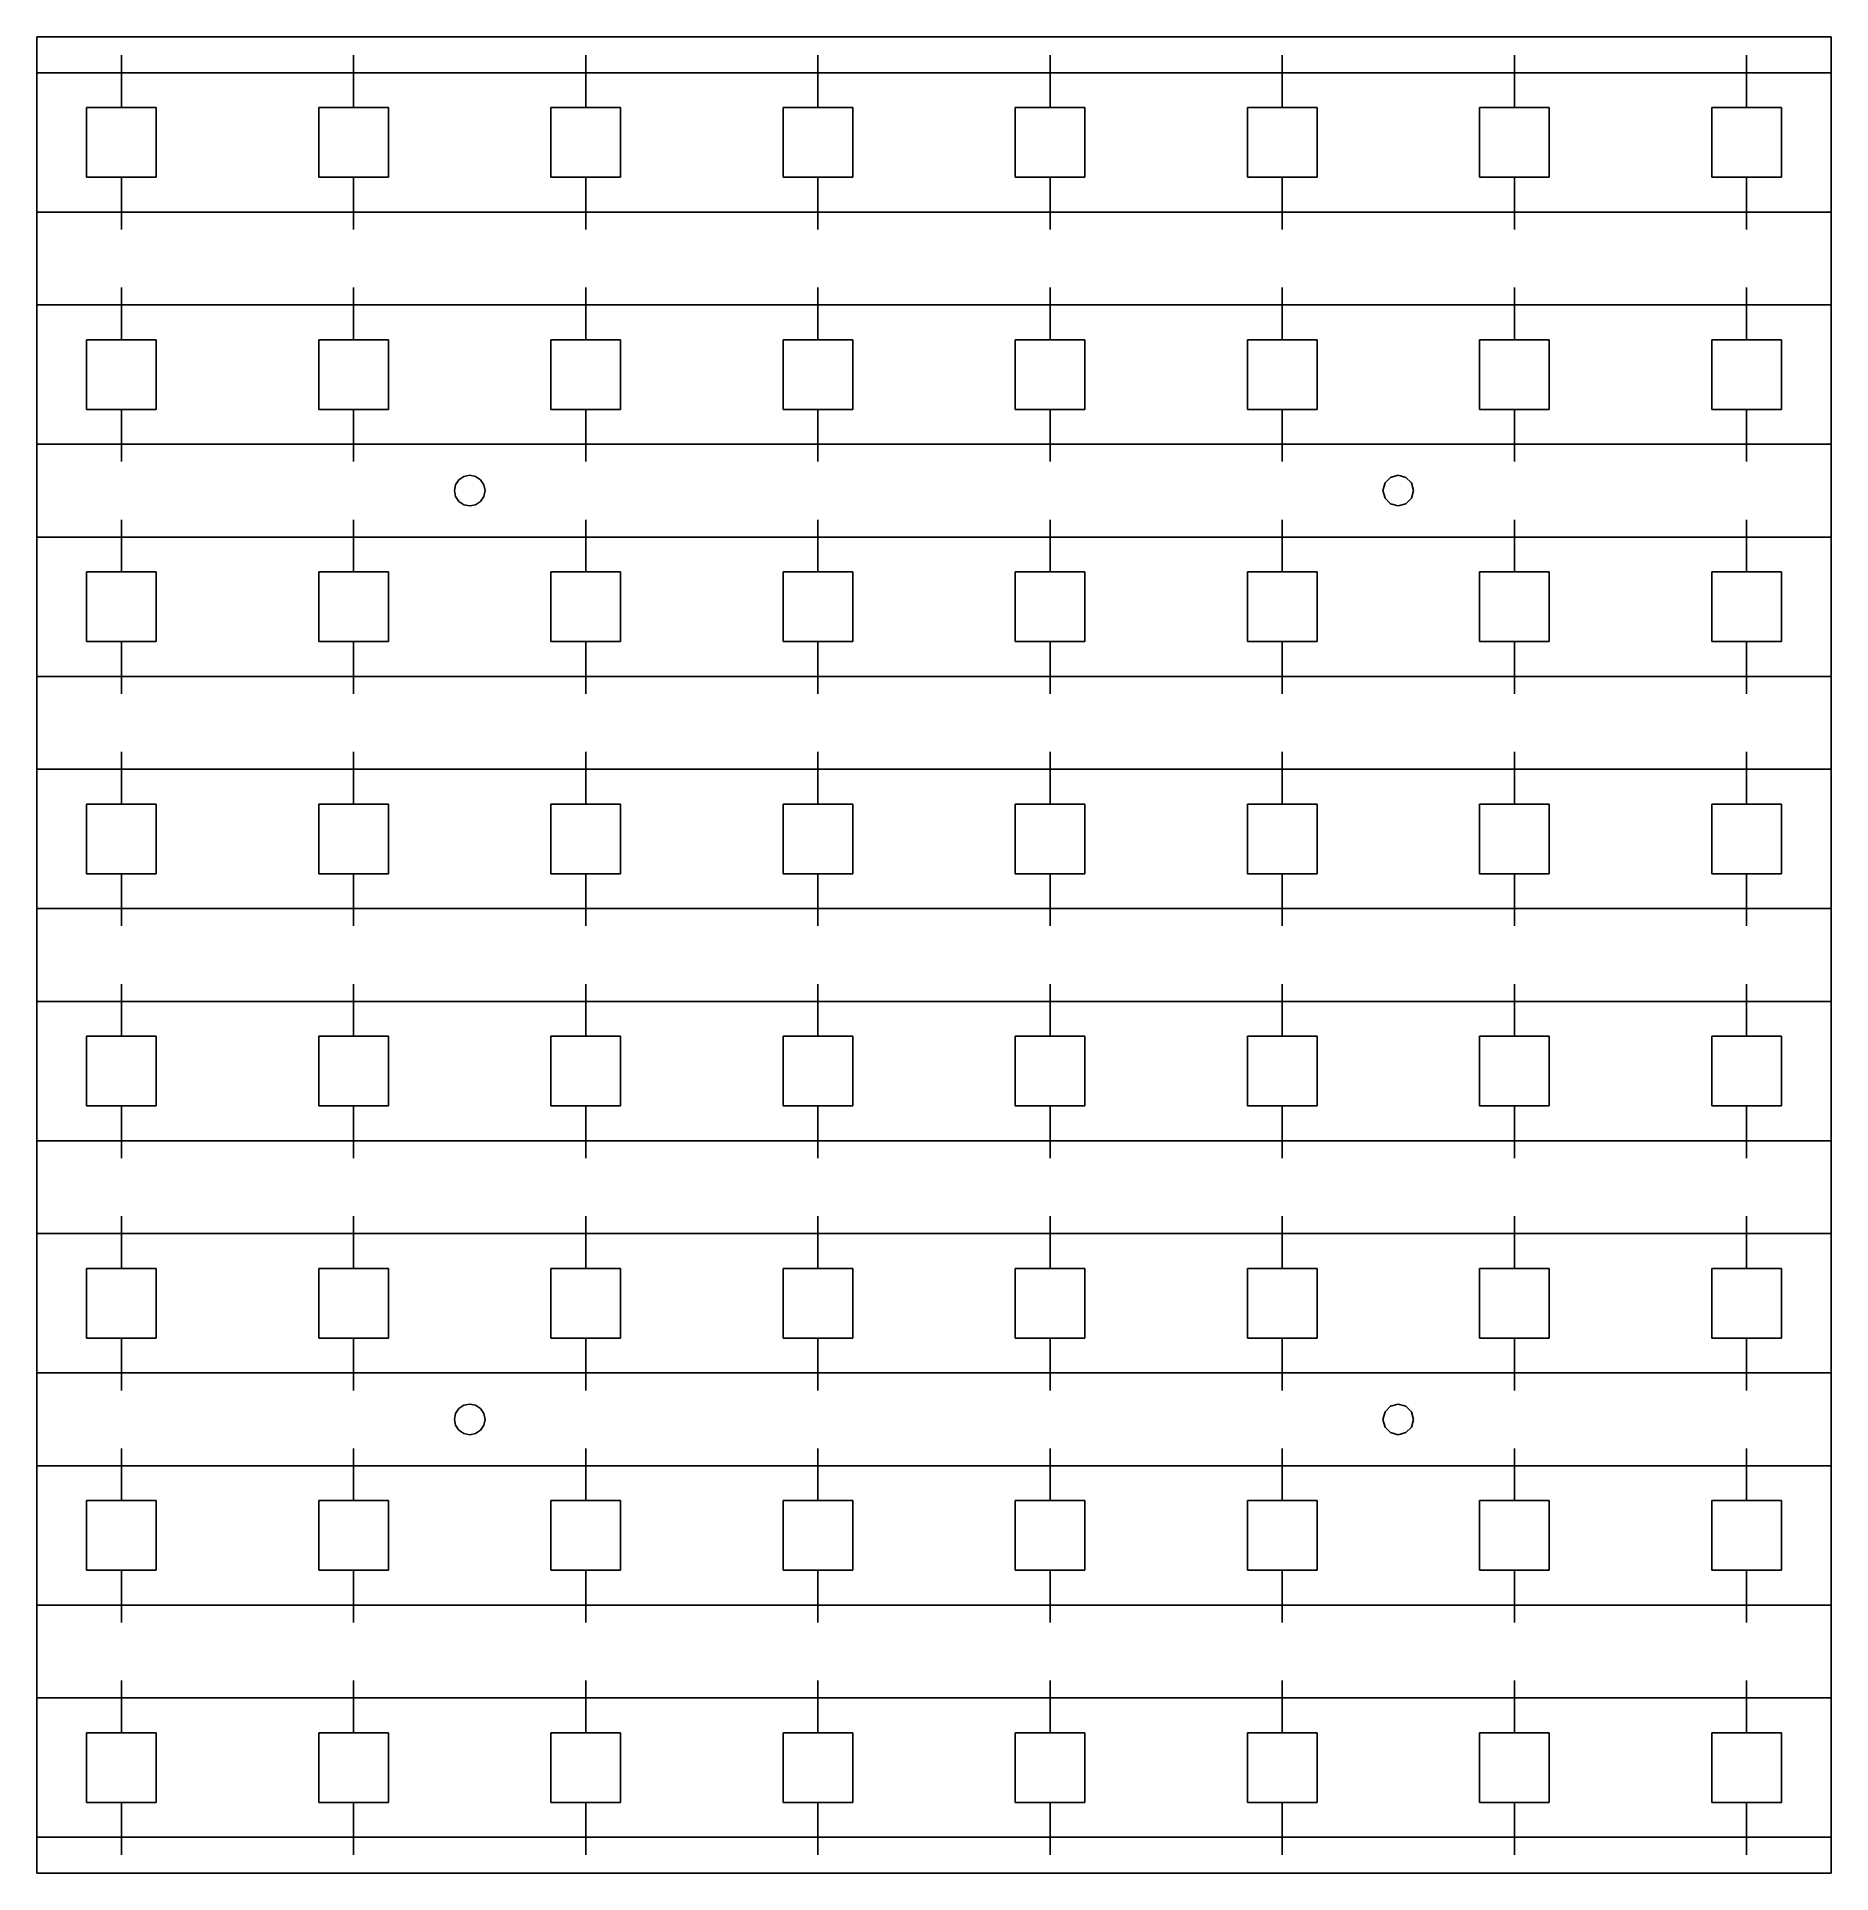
# Model space of a CAD drawing. Extents: x 19 to 148, y 149 to 281.
import ezdxf

# ---------------------------------------------------------------- set-up
doc = ezdxf.new("R2010")
doc.units = 0

msp = doc.modelspace()

# ---------------------------------------------------------------- linework, layer by layer
at = {"layer": 'MODELSKETCH_VISIBLE'}
for p, q in [((18.80029, 280.70671), (147.633689, 280.70671)), ((18.80029, 280.70671), (18.80029, 148.874525)), ((147.633689, 280.70671), (147.633689, 148.874525)), ((24.883846, 275.623541), (24.883846, 279.373476)), ((41.550458, 275.623541), (41.550458, 279.373476)), ((58.217018, 275.623541), (58.217018, 279.373476)), ((74.883656, 275.623541), (74.883656, 279.373476)), ((91.550322, 275.623541), (91.550322, 279.373476)), ((108.216961, 275.623541), (108.216961, 279.373476)), ((124.88352, 275.623541), (124.88352, 279.373476)), ((141.550132, 275.623541), (141.550132, 279.373476)), ((18.80029, 278.123321), (147.633689, 278.123321)), ((22.383802, 275.623541), (22.383802, 270.623451)), ((22.383802, 275.623541), (27.383626, 275.623541)), ((27.383626, 275.623541), (27.383626, 270.623451)), ((39.050414, 275.623541), (44.050503, 275.623541)), ((39.050414, 275.623541), (39.050414, 270.623451)), ((44.050503, 275.623541), (44.050503, 270.623451)), ((55.717026, 275.623541), (60.71701, 275.623541)), ((55.717026, 275.623541), (55.717026, 270.623451)), ((60.71701, 275.623541), (60.71701, 270.623451)), ((72.383665, 275.623541), (77.383675, 275.623541)), ((72.383665, 275.623541), (72.383665, 270.623451)), ((77.383675, 275.623541), (77.383675, 270.623451)), ((89.050303, 275.623541), (94.050314, 275.623541)), ((89.050303, 275.623541), (89.050303, 270.623451)), ((94.050314, 275.623541), (94.050314, 270.623451)), ((105.716969, 275.623541), (110.716952, 275.623541)), ((105.716969, 275.623541), (105.716969, 270.623451)), ((110.716952, 275.623541), (110.716952, 270.623451)), ((122.383475, 275.623541), (122.383475, 270.623451)), ((122.383475, 275.623541), (127.383565, 275.623541)), ((127.383565, 275.623541), (127.383565, 270.623451)), ((139.050352, 275.623541), (139.050352, 270.623451)), ((139.050352, 275.623541), (144.050177, 275.623541)), ((144.050177, 275.623541), (144.050177, 270.623451)), ((22.383802, 270.623451), (27.383626, 270.623451)), ((24.883846, 270.623451), (24.883846, 266.873516)), ((39.050414, 270.623451), (44.050503, 270.623451)), ((41.550458, 270.623451), (41.550458, 266.873516)), ((55.717026, 270.623451), (60.71701, 270.623451)), ((58.217018, 270.623451), (58.217018, 266.873516)), ((72.383665, 270.623451), (77.383675, 270.623451)), ((74.883656, 270.623451), (74.883656, 266.873516)), ((89.050303, 270.623451), (94.050314, 270.623451)), ((91.550322, 270.623451), (91.550322, 266.873516)), ((105.716969, 270.623451), (110.716952, 270.623451)), ((108.216961, 270.623451), (108.216961, 266.873516)), ((122.383475, 270.623451), (127.383565, 270.623451)), ((124.88352, 270.623451), (124.88352, 266.873516)), ((139.050352, 270.623451), (144.050177, 270.623451)), ((141.550132, 270.623451), (141.550132, 266.873516)), ((18.80029, 268.123406), (147.633689, 268.123406)), ((24.883846, 258.956663), (24.883846, 262.706863)), ((41.550458, 258.956663), (41.550458, 262.706863)), ((58.217018, 258.956663), (58.217018, 262.706863)), ((74.883656, 258.956663), (74.883656, 262.706863)), ((91.550322, 258.956663), (91.550322, 262.706863)), ((108.216961, 258.956663), (108.216961, 262.706863)), ((124.88352, 258.956663), (124.88352, 262.706863)), ((141.550132, 258.956663), (141.550132, 262.706863)), ((18.80029, 261.456708), (147.633689, 261.456708)), ((22.383802, 258.956663), (22.383802, 253.956839)), ((22.383802, 258.956663), (27.383626, 258.956663)), ((27.383626, 258.956663), (27.383626, 253.956839)), ((39.050414, 258.956663), (39.050414, 253.956839)), ((39.050414, 258.956663), (44.050503, 258.956663)), ((44.050503, 258.956663), (44.050503, 253.956839)), ((55.717026, 258.956663), (60.71701, 258.956663)), ((55.717026, 258.956663), (55.717026, 253.956839)), ((60.71701, 258.956663), (60.71701, 253.956839)), ((72.383665, 258.956663), (77.383675, 258.956663)), ((72.383665, 258.956663), (72.383665, 253.956839)), ((77.383675, 258.956663), (77.383675, 253.956839)), ((89.050303, 258.956663), (94.050314, 258.956663)), ((89.050303, 258.956663), (89.050303, 253.956839)), ((94.050314, 258.956663), (94.050314, 253.956839)), ((105.716969, 258.956663), (110.716952, 258.956663)), ((105.716969, 258.956663), (105.716969, 253.956839)), ((110.716952, 258.956663), (110.716952, 253.956839)), ((122.383475, 258.956663), (122.383475, 253.956839)), ((122.383475, 258.956663), (127.383565, 258.956663)), ((127.383565, 258.956663), (127.383565, 253.956839)), ((139.050352, 258.956663), (139.050352, 253.956839)), ((139.050352, 258.956663), (144.050177, 258.956663)), ((144.050177, 258.956663), (144.050177, 253.956839)), ((22.383802, 253.956839), (27.383626, 253.956839)), ((24.883846, 253.956839), (24.883846, 250.206904)), ((39.050414, 253.956839), (44.050503, 253.956839)), ((41.550458, 253.956839), (41.550458, 250.206904)), ((55.717026, 253.956839), (60.71701, 253.956839)), ((58.217018, 253.956839), (58.217018, 250.206904)), ((72.383665, 253.956839), (77.383675, 253.956839)), ((74.883656, 253.956839), (74.883656, 250.206904)), ((89.050303, 253.956839), (94.050314, 253.956839)), ((91.550322, 253.956839), (91.550322, 250.206904)), ((105.716969, 253.956839), (110.716952, 253.956839)), ((108.216961, 253.956839), (108.216961, 250.206904)), ((122.383475, 253.956839), (127.383565, 253.956839)), ((124.88352, 253.956839), (124.88352, 250.206904)), ((139.050352, 253.956839), (144.050177, 253.956839)), ((141.550132, 253.956839), (141.550132, 250.206904)), ((18.80029, 251.456794), (147.633689, 251.456794)), ((49.883698, 249.223462), (49.455529, 249.137018)), ((50.311867, 249.137018), (49.883698, 249.223462)), ((116.55028, 249.223462), (116.000281, 249.07609)), ((117.100279, 249.07609), (116.55028, 249.223462)), ((48.870143, 248.551632), (48.7837, 248.123463)), ((48.7837, 248.123463), (48.870143, 247.695294)), ((49.105882, 248.90128), (48.870143, 248.551632)), ((49.455529, 249.137018), (49.105882, 248.90128)), ((50.661515, 248.90128), (50.311867, 249.137018)), ((50.897253, 248.551632), (50.661515, 248.90128)), ((50.983697, 248.123463), (50.897253, 248.551632)), ((50.897253, 247.695294), (50.983697, 248.123463)), ((50.983697, 248.123463), (50.983697, 248.123463)), ((115.597653, 248.673463), (115.450281, 248.123463)), ((115.450281, 248.123463), (115.597653, 247.573464)), ((116.000281, 249.07609), (115.597653, 248.673463)), ((117.502907, 248.673463), (117.100279, 249.07609)), ((117.650278, 248.123463), (117.502907, 248.673463)), ((117.502907, 247.573464), (117.650278, 248.123463)), ((117.650278, 248.123463), (117.650278, 248.123463)), ((48.870143, 247.695294), (49.105882, 247.345647)), ((49.105882, 247.345647), (49.455529, 247.109908)), ((49.455529, 247.109908), (49.883698, 247.023465)), ((49.883698, 247.023465), (50.311867, 247.109908)), ((50.311867, 247.109908), (50.661515, 247.345647)), ((50.661515, 247.345647), (50.897253, 247.695294)), ((115.597653, 247.573464), (116.000281, 247.170837)), ((116.000281, 247.170837), (116.55028, 247.023465)), ((116.55028, 247.023465), (117.100279, 247.170837)), ((117.100279, 247.170837), (117.502907, 247.573464)), ((24.883846, 242.290845), (24.883846, 246.039986)), ((41.550458, 242.290845), (41.550458, 246.039986)), ((58.217018, 242.290845), (58.217018, 246.039986)), ((74.883656, 242.290845), (74.883656, 246.039986)), ((91.550322, 242.290845), (91.550322, 246.039986)), ((108.216961, 242.290845), (108.216961, 246.039986)), ((124.88352, 242.290845), (124.88352, 246.039986)), ((141.550132, 242.290845), (141.550132, 246.039986)), ((18.80029, 244.791154), (147.633689, 244.791154)), ((22.383802, 242.290845), (22.383802, 237.290226)), ((22.383802, 242.290845), (27.383626, 242.290845)), ((27.383626, 242.290845), (27.383626, 237.290226)), ((39.050414, 242.290845), (44.050503, 242.290845)), ((39.050414, 242.290845), (39.050414, 237.290226)), ((44.050503, 242.290845), (44.050503, 237.290226)), ((55.717026, 242.290845), (60.71701, 242.290845)), ((55.717026, 242.290845), (55.717026, 237.290226)), ((60.71701, 242.290845), (60.71701, 237.290226)), ((72.383665, 242.290845), (77.383675, 242.290845)), ((72.383665, 242.290845), (72.383665, 237.290226)), ((77.383675, 242.290845), (77.383675, 237.290226)), ((89.050303, 242.290845), (94.050314, 242.290845)), ((89.050303, 242.290845), (89.050303, 237.290226)), ((94.050314, 242.290845), (94.050314, 237.290226)), ((105.716969, 242.290845), (110.716952, 242.290845)), ((105.716969, 242.290845), (105.716969, 237.290226)), ((110.716952, 242.290845), (110.716952, 237.290226)), ((122.383475, 242.290845), (122.383475, 237.290226)), ((122.383475, 242.290845), (127.383565, 242.290845)), ((127.383565, 242.290845), (127.383565, 237.290226)), ((139.050352, 242.290845), (139.050352, 237.290226)), ((139.050352, 242.290845), (144.050177, 242.290845)), ((144.050177, 242.290845), (144.050177, 237.290226)), ((22.383802, 237.290226), (27.383626, 237.290226)), ((24.883846, 237.290226), (24.883846, 233.541085)), ((39.050414, 237.290226), (44.050503, 237.290226)), ((41.550458, 237.290226), (41.550458, 233.541085)), ((55.717026, 237.290226), (60.71701, 237.290226)), ((58.217018, 237.290226), (58.217018, 233.541085)), ((72.383665, 237.290226), (77.383675, 237.290226)), ((74.883656, 237.290226), (74.883656, 233.541085)), ((89.050303, 237.290226), (94.050314, 237.290226)), ((91.550322, 237.290226), (91.550322, 233.541085)), ((105.716969, 237.290226), (110.716952, 237.290226)), ((108.216961, 237.290226), (108.216961, 233.541085)), ((122.383475, 237.290226), (127.383565, 237.290226)), ((124.88352, 237.290226), (124.88352, 233.541085)), ((139.050352, 237.290226), (144.050177, 237.290226)), ((141.550132, 237.290226), (141.550132, 233.541085)), ((18.80029, 234.789917), (147.633689, 234.789917)), ((18.80029, 228.122425), (147.633689, 228.122425)), ((24.883846, 225.624762), (24.883846, 229.373903)), ((41.550458, 225.624762), (41.550458, 229.373903)), ((58.217018, 225.624762), (58.217018, 229.373903)), ((74.883656, 225.624762), (74.883656, 229.373903)), ((91.550322, 225.624762), (91.550322, 229.373903)), ((108.216961, 225.624762), (108.216961, 229.373903)), ((124.88352, 225.624762), (124.88352, 229.373903)), ((141.550132, 225.624762), (141.550132, 229.373903)), ((22.383802, 225.624762), (22.383802, 220.624143)), ((22.383802, 225.624762), (27.383626, 225.624762)), ((27.383626, 225.624762), (27.383626, 220.624143)), ((39.050414, 225.624762), (44.050503, 225.624762)), ((39.050414, 225.624762), (39.050414, 220.624143)), ((44.050503, 225.624762), (44.050503, 220.624143)), ((55.717026, 225.624762), (60.71701, 225.624762)), ((55.717026, 225.624762), (55.717026, 220.624143)), ((60.71701, 225.624762), (60.71701, 220.624143)), ((72.383665, 225.624762), (77.383675, 225.624762)), ((72.383665, 225.624762), (72.383665, 220.624143)), ((77.383675, 225.624762), (77.383675, 220.624143)), ((89.050303, 225.624762), (94.050314, 225.624762)), ((89.050303, 225.624762), (89.050303, 220.624143)), ((94.050314, 225.624762), (94.050314, 220.624143)), ((105.716969, 225.624762), (110.716952, 225.624762)), ((105.716969, 225.624762), (105.716969, 220.624143)), ((110.716952, 225.624762), (110.716952, 220.624143)), ((122.383475, 225.624762), (127.383565, 225.624762)), ((122.383475, 225.624762), (122.383475, 220.624143)), ((127.383565, 225.624762), (127.383565, 220.624143)), ((139.050352, 225.624762), (139.050352, 220.624143)), ((139.050352, 225.624762), (144.050177, 225.624762)), ((144.050177, 225.624762), (144.050177, 220.624143)), ((22.383802, 220.624143), (27.383626, 220.624143)), ((24.883846, 220.624143), (24.883846, 216.872356)), ((39.050414, 220.624143), (44.050503, 220.624143)), ((41.550458, 220.624143), (41.550458, 216.872356)), ((55.717026, 220.624143), (60.71701, 220.624143)), ((58.217018, 220.624143), (58.217018, 216.872356)), ((72.383665, 220.624143), (77.383675, 220.624143)), ((74.883656, 220.624143), (74.883656, 216.872356)), ((89.050303, 220.624143), (94.050314, 220.624143)), ((91.550322, 220.624143), (91.550322, 216.872356)), ((105.716969, 220.624143), (110.716952, 220.624143)), ((108.216961, 220.624143), (108.216961, 216.872356)), ((122.383475, 220.624143), (127.383565, 220.624143)), ((124.88352, 220.624143), (124.88352, 216.872356)), ((139.050352, 220.624143), (144.050177, 220.624143)), ((141.550132, 220.624143), (141.550132, 216.872356)), ((18.80029, 218.123834), (147.633689, 218.123834)), ((24.883846, 208.956033), (24.883846, 212.70782)), ((41.550458, 208.956033), (41.550458, 212.70782)), ((58.217018, 208.956033), (58.217018, 212.70782)), ((74.883656, 208.956033), (74.883656, 212.70782)), ((91.550322, 208.956033), (91.550322, 212.70782)), ((108.216961, 208.956033), (108.216961, 212.70782)), ((124.88352, 208.956033), (124.88352, 212.70782)), ((141.550132, 208.956033), (141.550132, 212.70782)), ((18.80029, 211.456342), (147.633689, 211.456342)), ((22.383802, 208.956033), (22.383802, 203.95806)), ((22.383802, 208.956033), (27.383626, 208.956033)), ((27.383626, 208.956033), (27.383626, 203.95806)), ((39.050414, 208.956033), (44.050503, 208.956033)), ((39.050414, 208.956033), (39.050414, 203.95806)), ((44.050503, 208.956033), (44.050503, 203.95806)), ((55.717026, 208.956033), (60.71701, 208.956033)), ((55.717026, 208.956033), (55.717026, 203.95806)), ((60.71701, 208.956033), (60.71701, 203.95806)), ((72.383665, 208.956033), (77.383675, 208.956033)), ((72.383665, 208.956033), (72.383665, 203.95806)), ((77.383675, 208.956033), (77.383675, 203.95806)), ((89.050303, 208.956033), (94.050314, 208.956033)), ((89.050303, 208.956033), (89.050303, 203.95806)), ((94.050314, 208.956033), (94.050314, 203.95806)), ((105.716969, 208.956033), (110.716952, 208.956033)), ((105.716969, 208.956033), (105.716969, 203.95806)), ((110.716952, 208.956033), (110.716952, 203.95806)), ((122.383475, 208.956033), (127.383565, 208.956033)), ((122.383475, 208.956033), (122.383475, 203.95806)), ((127.383565, 208.956033), (127.383565, 203.95806)), ((139.050352, 208.956033), (144.050177, 208.956033)), ((139.050352, 208.956033), (139.050352, 203.95806)), ((144.050177, 208.956033), (144.050177, 203.95806)), ((22.383802, 203.95806), (27.383626, 203.95806)), ((24.883846, 203.95806), (24.883846, 200.206273)), ((39.050414, 203.95806), (44.050503, 203.95806)), ((41.550458, 203.95806), (41.550458, 200.206273)), ((55.717026, 203.95806), (60.71701, 203.95806)), ((58.217018, 203.95806), (58.217018, 200.206273)), ((72.383665, 203.95806), (77.383675, 203.95806)), ((74.883656, 203.95806), (74.883656, 200.206273)), ((89.050303, 203.95806), (94.050314, 203.95806)), ((91.550322, 203.95806), (91.550322, 200.206273)), ((105.716969, 203.95806), (110.716952, 203.95806)), ((108.216961, 203.95806), (108.216961, 200.206273)), ((122.383475, 203.95806), (127.383565, 203.95806)), ((124.88352, 203.95806), (124.88352, 200.206273)), ((139.050352, 203.95806), (144.050177, 203.95806)), ((141.550132, 203.95806), (141.550132, 200.206273)), ((18.80029, 201.45775), (147.633689, 201.45775)), ((24.883846, 192.28995), (24.883846, 196.039091)), ((41.550458, 192.28995), (41.550458, 196.039091)), ((58.217018, 192.28995), (58.217018, 196.039091)), ((74.883656, 192.28995), (74.883656, 196.039091)), ((91.550322, 192.28995), (91.550322, 196.039091)), ((108.216961, 192.28995), (108.216961, 196.039091)), ((124.88352, 192.28995), (124.88352, 196.039091)), ((141.550132, 192.28995), (141.550132, 196.039091)), ((18.80029, 194.790259), (147.633689, 194.790259)), ((22.383802, 192.28995), (22.383802, 187.289331)), ((22.383802, 192.28995), (27.383626, 192.28995)), ((27.383626, 192.28995), (27.383626, 187.289331)), ((39.050414, 192.28995), (44.050503, 192.28995)), ((39.050414, 192.28995), (39.050414, 187.289331)), ((44.050503, 192.28995), (44.050503, 187.289331)), ((55.717026, 192.28995), (60.71701, 192.28995)), ((55.717026, 192.28995), (55.717026, 187.289331)), ((60.71701, 192.28995), (60.71701, 187.289331)), ((72.383665, 192.28995), (77.383675, 192.28995)), ((72.383665, 192.28995), (72.383665, 187.289331)), ((77.383675, 192.28995), (77.383675, 187.289331)), ((89.050303, 192.28995), (94.050314, 192.28995)), ((89.050303, 192.28995), (89.050303, 187.289331)), ((94.050314, 192.28995), (94.050314, 187.289331)), ((105.716969, 192.28995), (110.716952, 192.28995)), ((105.716969, 192.28995), (105.716969, 187.289331)), ((110.716952, 192.28995), (110.716952, 187.289331)), ((122.383475, 192.28995), (122.383475, 187.289331)), ((122.383475, 192.28995), (127.383565, 192.28995)), ((127.383565, 192.28995), (127.383565, 187.289331)), ((139.050352, 192.28995), (144.050177, 192.28995)), ((139.050352, 192.28995), (139.050352, 187.289331)), ((144.050177, 192.28995), (144.050177, 187.289331)), ((22.383802, 187.289331), (27.383626, 187.289331)), ((24.883846, 187.289331), (24.883846, 183.54019)), ((39.050414, 187.289331), (44.050503, 187.289331)), ((41.550458, 187.289331), (41.550458, 183.54019)), ((55.717026, 187.289331), (60.71701, 187.289331)), ((58.217018, 187.289331), (58.217018, 183.54019)), ((72.383665, 187.289331), (77.383675, 187.289331)), ((74.883656, 187.289331), (74.883656, 183.54019)), ((89.050303, 187.289331), (94.050314, 187.289331)), ((91.550322, 187.289331), (91.550322, 183.54019)), ((105.716969, 187.289331), (110.716952, 187.289331)), ((108.216961, 187.289331), (108.216961, 183.54019)), ((122.383475, 187.289331), (127.383565, 187.289331)), ((124.88352, 187.289331), (124.88352, 183.54019)), ((139.050352, 187.289331), (144.050177, 187.289331)), ((141.550132, 187.289331), (141.550132, 183.54019)), ((18.80029, 184.789021), (147.633689, 184.789021)), ((49.105882, 182.234695), (48.870143, 181.885048)), ((49.455529, 182.470434), (49.105882, 182.234695)), ((49.883698, 182.556878), (49.455529, 182.470434)), ((50.311867, 182.470434), (49.883698, 182.556878)), ((50.661515, 182.234695), (50.311867, 182.470434)), ((50.897253, 181.885048), (50.661515, 182.234695)), ((115.597653, 182.006878), (115.450281, 181.456879)), ((116.000281, 182.409506), (115.597653, 182.006878)), ((116.55028, 182.556878), (116.000281, 182.409506)), ((117.100279, 182.409506), (116.55028, 182.556878)), ((117.502907, 182.006878), (117.100279, 182.409506)), ((117.650278, 181.456879), (117.502907, 182.006878)), ((48.870143, 181.885048), (48.7837, 181.456879)), ((48.7837, 181.456879), (48.870143, 181.02871)), ((48.870143, 181.02871), (49.105882, 180.679063)), ((49.105882, 180.679063), (49.455529, 180.443324)), ((50.311867, 180.443324), (50.661515, 180.679063)), ((50.661515, 180.679063), (50.897253, 181.02871)), ((50.983697, 181.456879), (50.897253, 181.885048)), ((50.897253, 181.02871), (50.983697, 181.456879)), ((50.983697, 181.456879), (50.983697, 181.456879)), ((115.450281, 181.456879), (115.597653, 180.90688)), ((115.597653, 180.90688), (116.000281, 180.504252)), ((117.100279, 180.504252), (117.502907, 180.90688)), ((117.502907, 180.90688), (117.650278, 181.456879)), ((117.650278, 181.456879), (117.650278, 181.456879)), ((24.883846, 175.623866), (24.883846, 179.373007)), ((41.550458, 175.623866), (41.550458, 179.373007)), ((49.455529, 180.443324), (49.883698, 180.356881)), ((49.883698, 180.356881), (50.311867, 180.443324)), ((58.217018, 175.623866), (58.217018, 179.373007)), ((74.883656, 175.623866), (74.883656, 179.373007)), ((91.550322, 175.623866), (91.550322, 179.373007)), ((108.216961, 175.623866), (108.216961, 179.373007)), ((116.000281, 180.504252), (116.55028, 180.356881)), ((116.55028, 180.356881), (117.100279, 180.504252)), ((124.88352, 175.623866), (124.88352, 179.373007)), ((141.550132, 175.623866), (141.550132, 179.373007)), ((18.80029, 178.124176), (147.633689, 178.124176)), ((22.383802, 175.623866), (27.383626, 175.623866)), ((22.383802, 175.623866), (22.383802, 170.623248)), ((27.383626, 175.623866), (27.383626, 170.623248)), ((39.050414, 175.623866), (44.050503, 175.623866)), ((39.050414, 175.623866), (39.050414, 170.623248)), ((44.050503, 175.623866), (44.050503, 170.623248)), ((55.717026, 175.623866), (60.71701, 175.623866)), ((55.717026, 175.623866), (55.717026, 170.623248)), ((60.71701, 175.623866), (60.71701, 170.623248)), ((72.383665, 175.623866), (77.383675, 175.623866)), ((72.383665, 175.623866), (72.383665, 170.623248)), ((77.383675, 175.623866), (77.383675, 170.623248)), ((89.050303, 175.623866), (94.050314, 175.623866)), ((89.050303, 175.623866), (89.050303, 170.623248)), ((94.050314, 175.623866), (94.050314, 170.623248)), ((105.716969, 175.623866), (110.716952, 175.623866)), ((105.716969, 175.623866), (105.716969, 170.623248)), ((110.716952, 175.623866), (110.716952, 170.623248)), ((122.383475, 175.623866), (122.383475, 170.623248)), ((122.383475, 175.623866), (127.383565, 175.623866)), ((127.383565, 175.623866), (127.383565, 170.623248)), ((139.050352, 175.623866), (144.050177, 175.623866)), ((139.050352, 175.623866), (139.050352, 170.623248)), ((144.050177, 175.623866), (144.050177, 170.623248)), ((22.383802, 170.623248), (27.383626, 170.623248)), ((24.883846, 170.623248), (24.883846, 166.874107)), ((39.050414, 170.623248), (44.050503, 170.623248)), ((41.550458, 170.623248), (41.550458, 166.874107)), ((55.717026, 170.623248), (60.71701, 170.623248)), ((58.217018, 170.623248), (58.217018, 166.874107)), ((72.383665, 170.623248), (77.383675, 170.623248)), ((74.883656, 170.623248), (74.883656, 166.874107)), ((89.050303, 170.623248), (94.050314, 170.623248)), ((91.550322, 170.623248), (91.550322, 166.874107)), ((105.716969, 170.623248), (110.716952, 170.623248)), ((108.216961, 170.623248), (108.216961, 166.874107)), ((122.383475, 170.623248), (127.383565, 170.623248)), ((124.88352, 170.623248), (124.88352, 166.874107)), ((139.050352, 170.623248), (144.050177, 170.623248)), ((141.550132, 170.623248), (141.550132, 166.874107)), ((18.80029, 168.122938), (147.633689, 168.122938)), ((24.883846, 158.957783), (24.883846, 162.706924)), ((41.550458, 158.957783), (41.550458, 162.706924)), ((58.217018, 158.957783), (58.217018, 162.706924)), ((74.883656, 158.957783), (74.883656, 162.706924)), ((91.550322, 158.957783), (91.550322, 162.706924)), ((108.216961, 158.957783), (108.216961, 162.706924)), ((124.88352, 158.957783), (124.88352, 162.706924)), ((141.550132, 158.957783), (141.550132, 162.706924)), ((18.80029, 161.458093), (147.633689, 161.458093)), ((22.383802, 158.957783), (22.383802, 153.957165)), ((22.383802, 158.957783), (27.383626, 158.957783)), ((27.383626, 158.957783), (27.383626, 153.957165)), ((39.050414, 158.957783), (44.050503, 158.957783)), ((39.050414, 158.957783), (39.050414, 153.957165)), ((44.050503, 158.957783), (44.050503, 153.957165)), ((55.717026, 158.957783), (60.71701, 158.957783)), ((55.717026, 158.957783), (55.717026, 153.957165)), ((60.71701, 158.957783), (60.71701, 153.957165)), ((72.383665, 158.957783), (77.383675, 158.957783)), ((72.383665, 158.957783), (72.383665, 153.957165)), ((77.383675, 158.957783), (77.383675, 153.957165)), ((89.050303, 158.957783), (94.050314, 158.957783)), ((89.050303, 158.957783), (89.050303, 153.957165)), ((94.050314, 158.957783), (94.050314, 153.957165)), ((105.716969, 158.957783), (110.716952, 158.957783)), ((105.716969, 158.957783), (105.716969, 153.957165)), ((110.716952, 158.957783), (110.716952, 153.957165)), ((122.383475, 158.957783), (122.383475, 153.957165)), ((122.383475, 158.957783), (127.383565, 158.957783)), ((127.383565, 158.957783), (127.383565, 153.957165)), ((139.050352, 158.957783), (139.050352, 153.957165)), ((139.050352, 158.957783), (144.050177, 158.957783)), ((144.050177, 158.957783), (144.050177, 153.957165)), ((22.383802, 153.957165), (27.383626, 153.957165)), ((24.883846, 153.957165), (24.883846, 150.208023)), ((39.050414, 153.957165), (44.050503, 153.957165)), ((41.550458, 153.957165), (41.550458, 150.208023)), ((55.717026, 153.957165), (60.71701, 153.957165)), ((58.217018, 153.957165), (58.217018, 150.208023)), ((72.383665, 153.957165), (77.383675, 153.957165)), ((74.883656, 153.957165), (74.883656, 150.208023)), ((89.050303, 153.957165), (94.050314, 153.957165)), ((91.550322, 153.957165), (91.550322, 150.208023)), ((105.716969, 153.957165), (110.716952, 153.957165)), ((108.216961, 153.957165), (108.216961, 150.208023)), ((122.383475, 153.957165), (127.383565, 153.957165)), ((124.88352, 153.957165), (124.88352, 150.208023)), ((139.050352, 153.957165), (144.050177, 153.957165)), ((141.550132, 153.957165), (141.550132, 150.208023)), ((18.80029, 151.456855), (147.633689, 151.456855)), ((18.80029, 148.874525), (147.633689, 148.874525))]:
    msp.add_line(p, q, dxfattribs=at)

doc.saveas('drawing.dxf')
